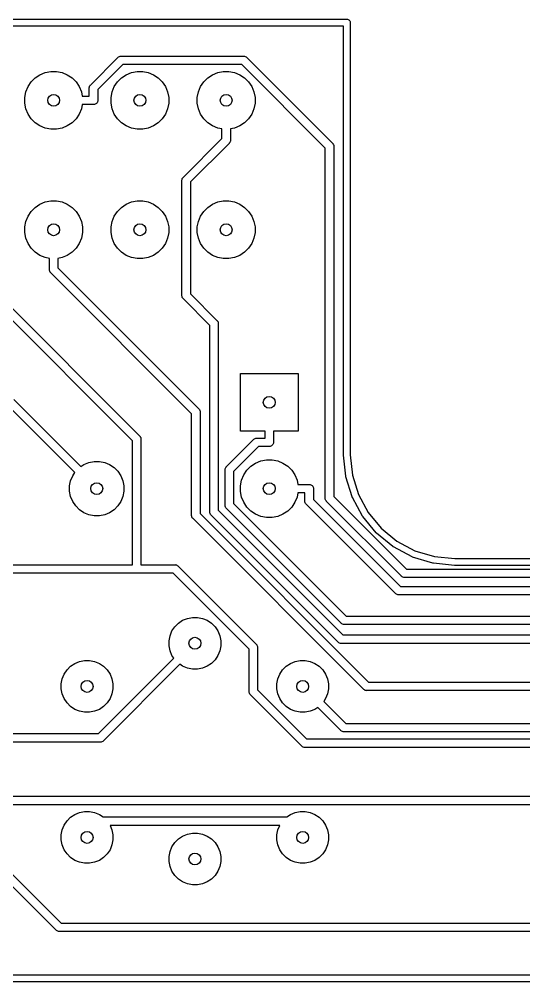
# Model space of a CAD drawing. Extents: x 17 to 176, y -177 to -9.
# Drawn here: x 70.87 to 85.73, y -37.37 to -9.04 of the extents above; entities that cross this region are included whole.
import ezdxf

# ---------------------------------------------------------------- set-up
doc = ezdxf.new("R2010")
doc.units = 0
doc.layers.add('BLACK', color=7, linetype='CONTINUOUS')

msp = doc.modelspace()

# ---------------------------------------------------------------- linework, layer by layer
at = {"layer": 'BLACK', "linetype": 'CONTINUOUS'}
for p, q in [((66.3167, -9.044), (80.5131, -9.044)), ((80.5131, -9.044), (80.518, -9.0435)), ((80.518, -9.0435), (80.5229, -9.044)), ((80.5229, -9.044), (80.5376, -9.0455)), ((80.5376, -9.0455), (80.5565, -9.0512)), ((80.5565, -9.0512), (80.5738, -9.0604)), ((80.5738, -9.0604), (80.5891, -9.073)), ((80.418, -9.244), (66.3249, -9.244)), ((80.418, -21.8489), (80.418, -9.244)), ((80.5891, -9.073), (80.6015, -9.0882)), ((80.6015, -9.0882), (80.6108, -9.1055)), ((80.6108, -9.1055), (80.6166, -9.1244)), ((80.6166, -9.1244), (80.6185, -9.144)), ((80.6185, -9.144), (80.618, -9.1489)), ((80.618, -9.1489), (80.618, -21.8439)), ((72.9733, -10.9699), (73.7725, -10.1706)), ((73.7725, -10.1706), (73.7764, -10.1659)), ((73.7764, -10.1659), (73.7811, -10.162)), ((73.7811, -10.162), (73.7954, -10.1503)), ((73.7811, -10.162), (73.7811, -10.162)), ((73.7954, -10.1503), (73.8171, -10.1387)), ((73.8171, -10.1387), (73.8407, -10.1315)), ((73.8407, -10.1315), (73.8591, -10.1297)), ((73.8591, -10.1297), (73.8652, -10.1291)), ((73.8591, -10.1297), (73.8591, -10.1297)), ((73.8652, -10.1291), (73.8713, -10.1297)), ((73.8713, -10.1297), (77.4724, -10.1297)), ((77.4724, -10.1297), (77.4785, -10.1291)), ((77.4785, -10.1291), (77.4846, -10.1297)), ((77.4846, -10.1297), (77.4846, -10.1297)), ((77.4846, -10.1297), (77.503, -10.1315)), ((77.503, -10.1315), (77.5266, -10.1387)), ((77.5266, -10.1387), (77.5483, -10.1503)), ((77.5483, -10.1503), (77.5673, -10.1659)), ((77.5673, -10.1659), (77.5712, -10.1707)), ((77.5712, -10.1707), (80.0896, -12.689)), ((73.917, -10.3797), (73.1823, -11.1144)), ((77.4267, -10.3797), (73.917, -10.3797)), ((79.8805, -12.8335), (77.4267, -10.3797)), ((71.3402, -10.7698), (71.4794, -10.6767)), ((71.4794, -10.6767), (71.6341, -10.6127)), ((71.6341, -10.6127), (71.7983, -10.58)), ((71.7983, -10.58), (71.9657, -10.58)), ((71.9657, -10.58), (72.1299, -10.6127)), ((72.1299, -10.6127), (72.2846, -10.6767)), ((72.2846, -10.6767), (72.4238, -10.7698)), ((73.8802, -10.7698), (74.0194, -10.6767)), ((74.0194, -10.6767), (74.1741, -10.6127)), ((74.1741, -10.6127), (74.3383, -10.58)), ((74.3383, -10.58), (74.5057, -10.58)), ((74.5057, -10.58), (74.6699, -10.6127)), ((74.6699, -10.6127), (74.8246, -10.6767)), ((74.8246, -10.6767), (74.9638, -10.7698)), ((76.4202, -10.7698), (76.5594, -10.6767)), ((76.5594, -10.6767), (76.7141, -10.6127)), ((76.7141, -10.6127), (76.8783, -10.58)), ((76.8783, -10.58), (77.0457, -10.58)), ((77.0457, -10.58), (77.2099, -10.6127)), ((77.2099, -10.6127), (77.3646, -10.6767)), ((77.3646, -10.6767), (77.5038, -10.7698)), ((71.0647, -11.1821), (71.1287, -11.0274)), ((71.1287, -11.0274), (71.2218, -10.8882)), ((71.2218, -10.8882), (71.3402, -10.7698)), ((72.4238, -10.7698), (72.5422, -10.8882)), ((72.5422, -10.8882), (72.6353, -11.0274)), ((72.6353, -11.0274), (72.6993, -11.1821)), ((72.9323, -11.0565), (72.9341, -11.0381)), ((72.9341, -11.0381), (72.9413, -11.0145)), ((72.9413, -11.0145), (72.9529, -10.9928)), ((72.9529, -10.9928), (72.9685, -10.9738)), ((72.9685, -10.9738), (72.9733, -10.9699)), ((73.6047, -11.1821), (73.6687, -11.0274)), ((73.6687, -11.0274), (73.7618, -10.8882)), ((73.7618, -10.8882), (73.8802, -10.7698)), ((74.9638, -10.7698), (75.0822, -10.8882)), ((75.0822, -10.8882), (75.1753, -11.0274)), ((75.1753, -11.0274), (75.2393, -11.1821)), ((76.1447, -11.1821), (76.2087, -11.0274)), ((76.2087, -11.0274), (76.3018, -10.8882)), ((76.3018, -10.8882), (76.4202, -10.7698)), ((77.5038, -10.7698), (77.6222, -10.8882)), ((77.6222, -10.8882), (77.7153, -11.0274)), ((77.7153, -11.0274), (77.7793, -11.1821)), ((71.032, -11.3463), (71.0647, -11.1821)), ((72.6993, -11.1821), (72.7238, -11.305)), ((72.7238, -11.305), (72.9323, -11.305)), ((72.9317, -11.0626), (72.9323, -11.0565)), ((72.9323, -11.0687), (72.9317, -11.0626)), ((72.9323, -11.0565), (72.9323, -11.0565)), ((72.9323, -11.305), (72.9323, -11.0687)), ((73.1823, -11.1144), (73.1823, -11.4239)), ((73.572, -11.3463), (73.6047, -11.1821)), ((75.2393, -11.1821), (75.272, -11.3463)), ((76.112, -11.3463), (76.1447, -11.1821)), ((77.7793, -11.1821), (77.812, -11.3463)), ((71.032, -11.5137), (71.032, -11.3463)), ((71.0647, -11.6779), (71.032, -11.5137)), ((72.7238, -11.555), (72.6993, -11.6779)), ((73.0512, -11.555), (72.7238, -11.555)), ((73.0573, -11.5556), (73.0512, -11.555)), ((73.0818, -11.5532), (73.0573, -11.5556)), ((73.1054, -11.546), (73.0818, -11.5532)), ((73.1271, -11.5344), (73.1054, -11.546)), ((73.1461, -11.5188), (73.1271, -11.5344)), ((73.1617, -11.4998), (73.1461, -11.5188)), ((73.1733, -11.4781), (73.1617, -11.4998)), ((73.1805, -11.4545), (73.1733, -11.4781)), ((73.1823, -11.4361), (73.1805, -11.4545)), ((73.1823, -11.4239), (73.1829, -11.43)), ((73.1829, -11.43), (73.1823, -11.4361)), ((73.572, -11.5137), (73.572, -11.3463)), ((73.6047, -11.6779), (73.572, -11.5137)), ((75.272, -11.5137), (75.2393, -11.6779)), ((75.272, -11.3463), (75.272, -11.5137)), ((76.112, -11.5137), (76.112, -11.3463)), ((76.1447, -11.6779), (76.112, -11.5137)), ((77.812, -11.5137), (77.7793, -11.6779)), ((77.812, -11.3463), (77.812, -11.5137)), ((71.1287, -11.8326), (71.0647, -11.6779)), ((71.2218, -11.9718), (71.1287, -11.8326)), ((72.6353, -11.8326), (72.5422, -11.9718)), ((72.6993, -11.6779), (72.6353, -11.8326)), ((73.6687, -11.8326), (73.6047, -11.6779)), ((73.7618, -11.9718), (73.6687, -11.8326)), ((75.1753, -11.8326), (75.0822, -11.9718)), ((75.2393, -11.6779), (75.1753, -11.8326)), ((76.2087, -11.8326), (76.1447, -11.6779)), ((76.3018, -11.9718), (76.2087, -11.8326)), ((77.7153, -11.8326), (77.6222, -11.9718)), ((77.7793, -11.6779), (77.7153, -11.8326)), ((71.3402, -12.0902), (71.2218, -11.9718)), ((71.4794, -12.1833), (71.3402, -12.0902)), ((72.4238, -12.0902), (72.2846, -12.1833)), ((72.5422, -11.9718), (72.4238, -12.0902)), ((73.8802, -12.0902), (73.7618, -11.9718)), ((74.0194, -12.1833), (73.8802, -12.0902)), ((74.9638, -12.0902), (74.8246, -12.1833)), ((75.0822, -11.9718), (74.9638, -12.0902)), ((76.4202, -12.0902), (76.3018, -11.9718)), ((76.5594, -12.1833), (76.4202, -12.0902)), ((77.5038, -12.0902), (77.3646, -12.1833)), ((77.6222, -11.9718), (77.5038, -12.0902)), ((71.6341, -12.2473), (71.4794, -12.1833)), ((71.7983, -12.28), (71.6341, -12.2473)), ((71.9657, -12.28), (71.7983, -12.28)), ((72.1299, -12.2473), (71.9657, -12.28)), ((72.2846, -12.1833), (72.1299, -12.2473)), ((74.1741, -12.2473), (74.0194, -12.1833)), ((74.3383, -12.28), (74.1741, -12.2473)), ((74.5057, -12.28), (74.3383, -12.28)), ((74.6699, -12.2473), (74.5057, -12.28)), ((74.8246, -12.1833), (74.6699, -12.2473)), ((76.7141, -12.2473), (76.5594, -12.1833)), ((76.837, -12.2718), (76.7141, -12.2473)), ((76.837, -12.5535), (76.837, -12.2718)), ((77.2099, -12.2473), (77.087, -12.2718)), ((77.087, -12.2718), (77.087, -12.5992)), ((77.3646, -12.1833), (77.2099, -12.2473)), ((75.7026, -13.6879), (76.837, -12.5535)), ((77.0461, -12.698), (75.9117, -13.8324)), ((77.0508, -12.6941), (77.0461, -12.698)), ((77.0547, -12.6894), (77.0508, -12.6941)), ((77.0664, -12.6751), (77.0547, -12.6894)), ((77.0547, -12.6894), (77.0547, -12.6894)), ((77.0753, -12.6585), (77.0664, -12.6751)), ((77.078, -12.6534), (77.0753, -12.6585)), ((77.0852, -12.6298), (77.078, -12.6534)), ((77.087, -12.6114), (77.0852, -12.6298)), ((77.087, -12.5992), (77.0876, -12.6053)), ((77.0876, -12.6053), (77.087, -12.6114)), ((77.087, -12.6114), (77.087, -12.6114)), ((80.0896, -12.689), (80.0943, -12.6929)), ((80.0943, -12.6929), (80.0982, -12.6976)), ((80.0982, -12.6976), (80.1099, -12.7119)), ((80.1099, -12.7119), (80.115, -12.7213)), ((80.115, -12.7213), (80.1215, -12.7336)), ((80.1215, -12.7336), (80.1287, -12.7572)), ((79.8805, -23.1371), (79.8805, -12.8335)), ((80.1287, -12.7572), (80.1305, -12.7756)), ((80.1305, -12.7756), (80.1305, -12.7756)), ((80.1305, -12.7756), (80.1311, -12.7817)), ((80.1311, -12.7817), (80.1305, -12.7878)), ((80.1305, -12.7878), (80.1305, -23.0914)), ((75.6611, -13.7806), (75.6635, -13.7561)), ((75.6617, -13.7867), (75.6611, -13.7806)), ((75.6617, -17.1758), (75.6617, -13.7867)), ((75.6635, -13.7561), (75.6707, -13.7325)), ((75.6707, -13.7325), (75.6823, -13.7108)), ((75.6823, -13.7108), (75.694, -13.6966)), ((75.694, -13.6965), (75.6979, -13.6918)), ((75.694, -13.6966), (75.694, -13.6965)), ((75.6979, -13.6918), (75.7026, -13.6879)), ((75.9117, -13.8324), (75.9117, -17.1301)), ((71.4794, -14.4867), (71.6341, -14.4227)), ((71.6341, -14.4227), (71.7983, -14.39)), ((71.7983, -14.39), (71.9657, -14.39)), ((71.9657, -14.39), (72.1299, -14.4227)), ((72.1299, -14.4227), (72.2846, -14.4867)), ((74.0194, -14.4867), (74.1741, -14.4227)), ((74.1741, -14.4227), (74.3383, -14.39)), ((74.3383, -14.39), (74.5057, -14.39)), ((74.5057, -14.39), (74.6699, -14.4227)), ((74.6699, -14.4227), (74.8246, -14.4867)), ((76.5594, -14.4867), (76.7141, -14.4227)), ((76.7141, -14.4227), (76.8783, -14.39)), ((76.8783, -14.39), (77.0457, -14.39)), ((77.0457, -14.39), (77.2099, -14.4227)), ((77.2099, -14.4227), (77.3646, -14.4867)), ((71.1287, -14.8374), (71.2218, -14.6982)), ((71.2218, -14.6982), (71.3402, -14.5798)), ((71.3402, -14.5798), (71.4794, -14.4867)), ((72.2846, -14.4867), (72.4238, -14.5798)), ((72.4238, -14.5798), (72.5422, -14.6982)), ((72.5422, -14.6982), (72.6353, -14.8374)), ((73.6687, -14.8374), (73.7618, -14.6982)), ((73.7618, -14.6982), (73.8802, -14.5798)), ((73.8802, -14.5798), (74.0194, -14.4867)), ((74.8246, -14.4867), (74.9638, -14.5798)), ((74.9638, -14.5798), (75.0822, -14.6982)), ((75.0822, -14.6982), (75.1753, -14.8374)), ((76.2087, -14.8374), (76.3018, -14.6982)), ((76.3018, -14.6982), (76.4202, -14.5798)), ((76.4202, -14.5798), (76.5594, -14.4867)), ((77.3646, -14.4867), (77.5038, -14.5798)), ((77.5038, -14.5798), (77.6222, -14.6982)), ((77.6222, -14.6982), (77.7153, -14.8374)), ((71.032, -15.1563), (71.0647, -14.9921)), ((71.0647, -14.9921), (71.1287, -14.8374)), ((72.6353, -14.8374), (72.6993, -14.9921)), ((72.6993, -14.9921), (72.732, -15.1563)), ((73.572, -15.1563), (73.6047, -14.9921)), ((73.6047, -14.9921), (73.6687, -14.8374)), ((75.1753, -14.8374), (75.2393, -14.9921)), ((75.2393, -14.9921), (75.272, -15.1563)), ((76.112, -15.1563), (76.1447, -14.9921)), ((76.1447, -14.9921), (76.2087, -14.8374)), ((77.7153, -14.8374), (77.7793, -14.9921)), ((77.7793, -14.9921), (77.812, -15.1563)), ((71.032, -15.3237), (71.032, -15.1563)), ((72.732, -15.1563), (72.732, -15.3237)), ((73.572, -15.3237), (73.572, -15.1563)), ((75.272, -15.1563), (75.272, -15.3237)), ((76.112, -15.3237), (76.112, -15.1563)), ((77.812, -15.1563), (77.812, -15.3237)), ((71.0647, -15.4879), (71.032, -15.3237)), ((71.1287, -15.6426), (71.0647, -15.4879)), ((72.6993, -15.4879), (72.6353, -15.6426)), ((72.732, -15.3237), (72.6993, -15.4879)), ((73.6047, -15.4879), (73.572, -15.3237)), ((73.6687, -15.6426), (73.6047, -15.4879)), ((75.2393, -15.4879), (75.1753, -15.6426)), ((75.272, -15.3237), (75.2393, -15.4879)), ((76.1447, -15.4879), (76.112, -15.3237)), ((76.2087, -15.6426), (76.1447, -15.4879)), ((77.7793, -15.4879), (77.7153, -15.6426)), ((77.812, -15.3237), (77.7793, -15.4879)), ((71.2218, -15.7818), (71.1287, -15.6426)), ((71.3402, -15.9002), (71.2218, -15.7818)), ((72.5422, -15.7818), (72.4238, -15.9002)), ((72.6353, -15.6426), (72.5422, -15.7818)), ((73.7618, -15.7818), (73.6687, -15.6426)), ((73.8802, -15.9002), (73.7618, -15.7818)), ((75.0822, -15.7818), (74.9638, -15.9002)), ((75.1753, -15.6426), (75.0822, -15.7818)), ((76.3018, -15.7818), (76.2087, -15.6426)), ((76.4202, -15.9002), (76.3018, -15.7818)), ((77.6222, -15.7818), (77.5038, -15.9002)), ((77.7153, -15.6426), (77.6222, -15.7818)), ((71.4794, -15.9933), (71.3402, -15.9002)), ((71.6341, -16.0573), (71.4794, -15.9933)), ((71.757, -16.0818), (71.6341, -16.0573)), ((71.757, -16.4092), (71.757, -16.0818)), ((72.1299, -16.0573), (72.007, -16.0818)), ((72.007, -16.0818), (72.007, -16.3635)), ((72.2846, -15.9933), (72.1299, -16.0573)), ((72.4238, -15.9002), (72.2846, -15.9933)), ((74.0194, -15.9933), (73.8802, -15.9002)), ((74.1741, -16.0573), (74.0194, -15.9933)), ((74.3383, -16.09), (74.1741, -16.0573)), ((74.5057, -16.09), (74.3383, -16.09)), ((74.6699, -16.0573), (74.5057, -16.09)), ((74.8246, -15.9933), (74.6699, -16.0573)), ((74.9638, -15.9002), (74.8246, -15.9933)), ((76.5594, -15.9933), (76.4202, -15.9002)), ((76.7141, -16.0573), (76.5594, -15.9933)), ((76.8783, -16.09), (76.7141, -16.0573)), ((77.0457, -16.09), (76.8783, -16.09)), ((77.2099, -16.0573), (77.0457, -16.09)), ((77.3646, -15.9933), (77.2099, -16.0573)), ((77.5038, -15.9002), (77.3646, -15.9933)), ((69.467, -16.3635), (74.4129, -21.3094)), ((71.7564, -16.4153), (71.757, -16.4092)), ((71.7588, -16.4398), (71.7564, -16.4153)), ((72.007, -16.3635), (76.1543, -20.5108)), ((74.2038, -21.4539), (69.2579, -16.508)), ((71.766, -16.4634), (71.7588, -16.4398)), ((71.7776, -16.4851), (71.766, -16.4634)), ((71.7893, -16.4993), (71.7776, -16.4851)), ((71.7932, -16.5041), (71.7893, -16.4993)), ((71.798, -16.508), (71.7932, -16.5041)), ((75.9452, -20.6553), (71.798, -16.508)), ((75.6611, -17.1819), (75.6617, -17.1758)), ((75.6617, -17.188), (75.6611, -17.1819)), ((75.6635, -17.2064), (75.6617, -17.188)), ((75.6617, -17.188), (75.6617, -17.188)), ((75.6707, -17.23), (75.6635, -17.2064)), ((75.6823, -17.2517), (75.6707, -17.23)), ((75.6979, -17.2707), (75.6823, -17.2517)), ((75.7027, -17.2746), (75.6979, -17.2707)), ((76.4813, -18.0533), (75.7027, -17.2746)), ((75.9117, -17.1301), (76.6904, -17.9088)), ((76.4813, -23.5414), (76.4813, -18.0533)), ((76.6904, -17.9088), (76.6951, -17.9127)), ((76.6951, -17.9127), (76.699, -17.9174)), ((76.699, -17.9174), (76.699, -17.9174)), ((76.699, -17.9174), (76.7087, -17.9292)), ((76.7087, -17.9292), (76.7107, -17.9317)), ((76.7107, -17.9317), (76.7223, -17.9534)), ((76.7223, -17.9534), (76.7295, -17.977)), ((76.7295, -17.977), (76.7313, -17.9954)), ((76.7313, -17.9954), (76.7313, -17.9954)), ((76.7313, -17.9954), (76.7319, -18.0015)), ((76.7319, -18.0015), (76.7313, -18.0076)), ((76.7313, -18.0076), (76.7313, -23.4957)), ((77.382, -21.17), (77.382, -19.47)), ((77.382, -19.47), (79.082, -19.47)), ((79.082, -19.47), (79.082, -21.17)), ((70.7047, -20.236), (72.6812, -22.2124)), ((72.5044, -22.3892), (70.5602, -20.445)), ((75.9452, -23.6422), (75.9452, -20.6553)), ((76.1543, -20.5108), (76.159, -20.5147)), ((76.159, -20.5147), (76.1629, -20.5194)), ((76.1629, -20.5194), (76.1629, -20.5194)), ((76.1629, -20.5194), (76.1726, -20.5312)), ((76.1726, -20.5312), (76.1746, -20.5337)), ((76.1746, -20.5337), (76.1862, -20.5554)), ((76.1862, -20.5554), (76.1934, -20.579)), ((76.1934, -20.579), (76.1952, -20.5974)), ((76.1952, -20.5974), (76.1952, -20.5974)), ((76.1952, -20.5974), (76.1958, -20.6035)), ((76.1958, -20.6035), (76.1952, -20.6096)), ((76.1952, -20.6096), (76.1952, -23.5965)), ((78.107, -21.17), (77.382, -21.17)), ((78.107, -21.3703), (78.107, -21.17)), ((79.082, -21.17), (78.357, -21.17)), ((78.357, -21.17), (78.357, -21.4892)), ((74.2038, -25.098), (74.2038, -21.4539)), ((74.4129, -21.3094), (74.4176, -21.3133)), ((74.4176, -21.3133), (74.4215, -21.318)), ((74.4215, -21.318), (74.4215, -21.318)), ((74.4215, -21.318), (74.4312, -21.3298)), ((74.4312, -21.3298), (74.4332, -21.3323)), ((74.4332, -21.3323), (74.4448, -21.354)), ((74.4448, -21.354), (74.452, -21.3776)), ((74.452, -21.3776), (74.4538, -21.396)), ((74.4538, -21.396), (74.4538, -21.396)), ((74.4538, -21.396), (74.4544, -21.4021)), ((74.4544, -21.4021), (74.4538, -21.4082)), ((74.4538, -21.4082), (74.4538, -25.098)), ((76.9727, -22.2105), (77.7719, -21.4112)), ((77.7719, -21.4112), (77.7758, -21.4065)), ((77.7758, -21.4065), (77.7805, -21.4026)), ((77.7805, -21.4026), (77.7948, -21.3909)), ((77.7805, -21.4026), (77.7805, -21.4026)), ((77.7948, -21.3909), (77.8165, -21.3793)), ((77.8165, -21.3793), (77.8401, -21.3721)), ((77.8401, -21.3721), (77.8585, -21.3703)), ((77.8585, -21.3703), (77.8646, -21.3697)), ((77.8585, -21.3703), (77.8585, -21.3703)), ((77.8646, -21.3697), (77.8707, -21.3703)), ((77.8707, -21.3703), (78.107, -21.3703)), ((78.3552, -21.5198), (78.348, -21.5434)), ((78.357, -21.5014), (78.3552, -21.5198)), ((78.357, -21.4892), (78.3576, -21.4953)), ((78.3576, -21.4953), (78.357, -21.5014)), ((77.9164, -21.6203), (77.1817, -22.355)), ((78.2259, -21.6203), (77.9164, -21.6203)), ((78.232, -21.6209), (78.2259, -21.6203)), ((78.2565, -21.6185), (78.232, -21.6209)), ((78.2801, -21.6113), (78.2565, -21.6185)), ((78.3018, -21.5997), (78.2801, -21.6113)), ((78.3208, -21.5841), (78.3018, -21.5997)), ((78.3364, -21.5651), (78.3208, -21.5841)), ((78.348, -21.5434), (78.3364, -21.5651)), ((72.7731, -22.151), (72.9186, -22.0907)), ((72.9186, -22.0907), (73.0732, -22.06)), ((73.0732, -22.06), (73.2308, -22.06)), ((73.2308, -22.06), (73.3854, -22.0907)), ((73.3854, -22.0907), (73.5309, -22.151)), ((77.8294, -22.1067), (77.9841, -22.0427)), ((77.9841, -22.0427), (78.1483, -22.01)), ((78.1483, -22.01), (78.3157, -22.01)), ((78.3157, -22.01), (78.4799, -22.0427)), ((78.4799, -22.0427), (78.6346, -22.1067)), ((80.418, -21.8491), (80.418, -21.8489)), ((80.4181, -21.8665), (80.418, -21.8491)), ((80.4185, -21.8709), (80.4181, -21.8665)), ((80.4185, -21.8752), (80.4185, -21.8709)), ((80.4186, -21.8766), (80.4185, -21.8752)), ((80.4834, -22.4929), (80.4186, -21.8766)), ((80.618, -21.8439), (80.6181, -21.8607)), ((80.6181, -21.8607), (80.6813, -22.4622)), ((72.6812, -22.2124), (72.7731, -22.151)), ((73.5309, -22.151), (73.662, -22.2386)), ((73.662, -22.2386), (73.7734, -22.35)), ((73.7734, -22.35), (73.861, -22.4811)), ((76.9311, -22.3032), (76.9335, -22.2787)), ((76.9317, -22.3093), (76.9311, -22.3032)), ((76.9317, -23.3479), (76.9317, -22.3093)), ((76.9335, -22.2787), (76.9407, -22.2551)), ((76.9407, -22.2551), (76.9523, -22.2334)), ((76.9523, -22.2334), (76.964, -22.2191)), ((76.964, -22.2191), (76.9679, -22.2144)), ((76.964, -22.2191), (76.964, -22.2191)), ((76.9679, -22.2144), (76.9727, -22.2105)), ((77.1817, -22.355), (77.1817, -23.3022)), ((77.4787, -22.4574), (77.5718, -22.3182)), ((77.5718, -22.3182), (77.6902, -22.1998)), ((77.6902, -22.1998), (77.8294, -22.1067)), ((78.6346, -22.1067), (78.7738, -22.1998)), ((78.7738, -22.1998), (78.8922, -22.3182)), ((78.8922, -22.3182), (78.9853, -22.4574)), ((72.352, -22.7812), (72.3827, -22.6266)), ((72.3827, -22.6266), (72.443, -22.4811)), ((72.443, -22.4811), (72.5044, -22.3892)), ((73.861, -22.4811), (73.9213, -22.6266)), ((73.9213, -22.6266), (73.952, -22.7812)), ((77.382, -22.7763), (77.4147, -22.6121)), ((77.4147, -22.6121), (77.4787, -22.4574)), ((78.9853, -22.4574), (79.0493, -22.6121)), ((79.0493, -22.6121), (79.0738, -22.735)), ((80.4852, -22.5018), (80.4834, -22.4929)), ((80.4869, -22.5107), (80.4852, -22.5018)), ((80.4873, -22.512), (80.4869, -22.5107)), ((80.6706, -23.1039), (80.4873, -22.512)), ((80.6813, -22.4622), (80.8587, -23.0354)), ((72.352, -22.9388), (72.352, -22.7812)), ((72.3827, -23.0934), (72.352, -22.9388)), ((73.952, -22.9388), (73.9213, -23.0934)), ((73.952, -22.7812), (73.952, -22.9388)), ((77.382, -22.9437), (77.382, -22.7763)), ((77.4147, -23.1079), (77.382, -22.9437)), ((79.0738, -22.735), (79.4012, -22.735)), ((79.4012, -22.735), (79.4073, -22.7344)), ((79.4073, -22.7344), (79.4134, -22.735)), ((79.4134, -22.735), (79.4318, -22.7368)), ((79.4318, -22.7368), (79.4554, -22.744)), ((79.4554, -22.744), (79.4771, -22.7556)), ((79.4771, -22.7556), (79.4961, -22.7712)), ((79.4961, -22.7712), (79.5117, -22.7902)), ((79.5117, -22.7902), (79.5233, -22.8119)), ((79.5233, -22.8119), (79.5305, -22.8355)), ((79.5305, -22.8355), (79.5329, -22.86)), ((79.5329, -22.86), (79.5323, -22.8661)), ((79.5323, -22.8661), (79.5323, -23.1755)), ((72.443, -23.2389), (72.3827, -23.0934)), ((73.9213, -23.0934), (73.861, -23.2389)), ((77.4787, -23.2626), (77.4147, -23.1079)), ((79.0493, -23.1079), (78.9853, -23.2626)), ((79.0738, -22.985), (79.0493, -23.1079)), ((79.2823, -22.985), (79.0738, -22.985)), ((79.2817, -23.2273), (79.2823, -23.2212)), ((79.2823, -23.2334), (79.2817, -23.2273)), ((79.2823, -23.2212), (79.2823, -22.985)), ((79.5323, -23.1755), (82.0962, -25.7394)), ((79.8799, -23.1432), (79.8805, -23.1371)), ((79.8805, -23.1493), (79.8799, -23.1432)), ((79.8823, -23.1677), (79.8805, -23.1493)), ((79.8805, -23.1493), (79.8805, -23.1493)), ((79.8895, -23.1913), (79.8823, -23.1677)), ((79.9011, -23.213), (79.8895, -23.1913)), ((79.9167, -23.232), (79.9011, -23.213)), ((80.1305, -23.0914), (82.2685, -25.2294)), ((80.6741, -23.1123), (80.6706, -23.1039)), ((80.6775, -23.1207), (80.6741, -23.1123)), ((80.6781, -23.1219), (80.6775, -23.1207)), ((80.9728, -23.667), (80.6781, -23.1219)), ((80.8587, -23.0354), (81.1441, -23.5633)), ((72.5306, -23.37), (72.443, -23.2389)), ((72.642, -23.4814), (72.5306, -23.37)), ((72.7731, -23.569), (72.642, -23.4814)), ((73.662, -23.4814), (73.5309, -23.569)), ((73.7734, -23.37), (73.662, -23.4814)), ((73.861, -23.2389), (73.7734, -23.37)), ((76.7313, -23.4957), (80.4032, -27.1676)), ((76.9311, -23.354), (76.9317, -23.3479)), ((76.9317, -23.3601), (76.9311, -23.354)), ((76.9335, -23.3785), (76.9317, -23.3601)), ((76.9317, -23.3601), (76.9317, -23.3601)), ((76.9407, -23.4021), (76.9335, -23.3785)), ((76.9523, -23.4238), (76.9407, -23.4021)), ((76.9679, -23.4428), (76.9523, -23.4238)), ((76.9727, -23.4467), (76.9679, -23.4428)), ((80.3478, -26.8218), (76.9727, -23.4467)), ((77.1817, -23.3022), (80.4923, -26.6128)), ((77.5718, -23.4018), (77.4787, -23.2626)), ((77.6902, -23.5202), (77.5718, -23.4018)), ((78.8922, -23.4018), (78.7738, -23.5202)), ((78.9853, -23.2626), (78.8922, -23.4018)), ((79.2841, -23.2518), (79.2823, -23.2334)), ((79.2823, -23.2334), (79.2823, -23.2334)), ((79.2913, -23.2754), (79.2841, -23.2518)), ((79.3029, -23.2971), (79.2913, -23.2754)), ((79.3185, -23.3161), (79.3029, -23.2971)), ((79.3233, -23.32), (79.3185, -23.3161)), ((81.9517, -25.9485), (79.3233, -23.32)), ((79.9215, -23.2359), (79.9167, -23.232)), ((82.124, -25.4385), (79.9215, -23.2359)), ((72.9186, -23.6293), (72.7731, -23.569)), ((73.0732, -23.66), (72.9186, -23.6293)), ((73.2308, -23.66), (73.0732, -23.66)), ((73.3854, -23.6293), (73.2308, -23.66)), ((73.5309, -23.569), (73.3854, -23.6293)), ((75.9446, -23.6483), (75.9452, -23.6422)), ((75.9452, -23.6544), (75.9446, -23.6483)), ((75.9457, -23.6597), (75.9452, -23.6544)), ((75.947, -23.6728), (75.9457, -23.6597)), ((75.9542, -23.6964), (75.947, -23.6728)), ((75.9658, -23.7181), (75.9542, -23.6964)), ((75.9775, -23.7324), (75.9658, -23.7181)), ((75.9814, -23.7371), (75.9775, -23.7324)), ((75.9861, -23.741), (75.9814, -23.7371)), ((81.0102, -28.7651), (75.9861, -23.741)), ((76.1952, -23.5965), (81.1547, -28.556)), ((76.4807, -23.5475), (76.4813, -23.5414)), ((76.4813, -23.5536), (76.4807, -23.5475)), ((76.4831, -23.572), (76.4813, -23.5536)), ((76.4813, -23.5536), (76.4813, -23.5536)), ((76.4903, -23.5956), (76.4831, -23.572)), ((76.5019, -23.6173), (76.4903, -23.5956)), ((76.5175, -23.6363), (76.5019, -23.6173)), ((76.5223, -23.6402), (76.5175, -23.6363)), ((80.2587, -27.3767), (76.5223, -23.6402)), ((77.8294, -23.6133), (77.6902, -23.5202)), ((77.9841, -23.6773), (77.8294, -23.6133)), ((78.1483, -23.71), (77.9841, -23.6773)), ((78.3157, -23.71), (78.1483, -23.71)), ((78.4799, -23.6773), (78.3157, -23.71)), ((78.6346, -23.6133), (78.4799, -23.6773)), ((78.7738, -23.5202), (78.6346, -23.6133)), ((80.9779, -23.6745), (80.9728, -23.667)), ((80.9829, -23.6821), (80.9779, -23.6745)), ((80.9837, -23.6832), (80.9829, -23.6821)), ((80.9838, -23.6832), (80.9837, -23.6832)), ((81.3787, -24.1606), (80.9838, -23.6832)), ((80.9838, -23.6832), (80.9838, -23.6832)), ((81.1441, -23.5633), (81.5266, -24.0256)), ((81.5266, -24.0256), (81.9916, -24.4048)), ((81.3852, -24.167), (81.3787, -24.1606)), ((81.3915, -24.1735), (81.3852, -24.167)), ((81.3926, -24.1744), (81.3915, -24.1735)), ((81.8728, -24.566), (81.3926, -24.1744)), ((81.3926, -24.1744), (81.3926, -24.1744)), ((81.3926, -24.1744), (81.3926, -24.1744)), ((81.8803, -24.571), (81.8728, -24.566)), ((81.8878, -24.5762), (81.8803, -24.571)), ((81.889, -24.5768), (81.8878, -24.5762)), ((82.4362, -24.8677), (81.889, -24.5768)), ((81.889, -24.5768), (81.889, -24.5768)), ((81.889, -24.5768), (81.889, -24.5768)), ((81.9916, -24.4048), (82.5214, -24.6865)), ((82.4445, -24.8712), (82.4362, -24.8677)), ((82.4529, -24.8748), (82.4445, -24.8712)), ((82.4542, -24.8752), (82.4529, -24.8748)), ((83.0474, -25.0543), (82.4542, -24.8752)), ((82.4542, -24.8752), (82.4542, -24.8752)), ((82.5214, -24.6865), (83.0958, -24.86)), ((83.0958, -24.86), (83.6979, -24.919)), ((83.6979, -24.919), (109.093, -24.919)), ((50.5964, -25.098), (74.2038, -25.098)), ((74.4538, -25.098), (75.4459, -25.098)), ((75.4459, -25.098), (75.452, -25.0974)), ((75.452, -25.0974), (75.4581, -25.098)), ((75.4581, -25.098), (75.4581, -25.098)), ((75.4581, -25.098), (75.4765, -25.0998)), ((75.4765, -25.0998), (75.5001, -25.107)), ((75.5001, -25.107), (75.5218, -25.1186)), ((75.5218, -25.1186), (75.5408, -25.1342)), ((75.5408, -25.1342), (75.5447, -25.139)), ((75.5447, -25.139), (77.8466, -27.4408)), ((83.0563, -25.056), (83.0474, -25.0543)), ((83.0652, -25.0579), (83.0563, -25.056)), ((83.0665, -25.0581), (83.0652, -25.0579)), ((83.6832, -25.1185), (83.0665, -25.0581)), ((83.0665, -25.0581), (83.0665, -25.0581)), ((83.6833, -25.1185), (83.6832, -25.1185)), ((83.6881, -25.119), (83.6833, -25.1185)), ((109.098, -25.119), (83.6881, -25.119)), ((74.3227, -25.348), (50.6421, -25.348)), ((74.3288, -25.3486), (74.3227, -25.348)), ((74.3349, -25.348), (74.3288, -25.3486)), ((75.4002, -25.348), (74.3349, -25.348)), ((77.6375, -27.5853), (75.4002, -25.348)), ((82.1279, -25.4432), (82.124, -25.4385)), ((82.1326, -25.4471), (82.1279, -25.4432)), ((82.1469, -25.4588), (82.1326, -25.4471)), ((82.1663, -25.4692), (82.1469, -25.4588)), ((82.1686, -25.4704), (82.1663, -25.4692)), ((82.1922, -25.4776), (82.1686, -25.4704)), ((82.2106, -25.4794), (82.1922, -25.4776)), ((82.2167, -25.48), (82.2106, -25.4794)), ((82.2106, -25.4794), (82.2106, -25.4794)), ((82.2228, -25.4794), (82.2167, -25.48)), ((110.852, -25.4794), (82.2228, -25.4794)), ((82.2685, -25.2294), (110.807, -25.2294)), ((82.0962, -25.7394), (94.8093, -25.7394)), ((81.9556, -25.9532), (81.9517, -25.9485)), ((81.9603, -25.9571), (81.9556, -25.9532)), ((81.9746, -25.9688), (81.9603, -25.9571)), ((81.9603, -25.9571), (81.9603, -25.9571)), ((81.9963, -25.9804), (81.9746, -25.9688)), ((82.0199, -25.9876), (81.9963, -25.9804)), ((82.0383, -25.9894), (82.0199, -25.9876)), ((82.0444, -25.99), (82.0383, -25.9894)), ((82.0383, -25.9894), (82.0383, -25.9894)), ((82.0505, -25.9894), (82.0444, -25.99)), ((94.7636, -25.9894), (82.0505, -25.9894)), ((80.4923, -26.6128), (94.1138, -26.6128)), ((75.4501, -26.9253), (75.5563, -26.8191)), ((75.5563, -26.8191), (75.6811, -26.7357)), ((75.6811, -26.7357), (75.8197, -26.6783)), ((75.8197, -26.6783), (75.9669, -26.649)), ((75.9669, -26.649), (76.117, -26.649)), ((76.117, -26.649), (76.2643, -26.6783)), ((76.2643, -26.6783), (76.4029, -26.7357)), ((76.4029, -26.7357), (76.5277, -26.8191)), ((76.5277, -26.8191), (76.6339, -26.9253)), ((80.3517, -26.8266), (80.3478, -26.8218)), ((80.3564, -26.8305), (80.3517, -26.8266)), ((80.3707, -26.8422), (80.3564, -26.8305)), ((80.3924, -26.8538), (80.3707, -26.8422)), ((80.416, -26.861), (80.3924, -26.8538)), ((80.4344, -26.8628), (80.416, -26.861)), ((80.4405, -26.8634), (80.4344, -26.8628)), ((80.4344, -26.8628), (80.4344, -26.8628)), ((80.4466, -26.8628), (80.4405, -26.8634)), ((94.0681, -26.8628), (80.4466, -26.8628)), ((75.28, -27.336), (75.3093, -27.1887)), ((75.3093, -27.1887), (75.3667, -27.0501)), ((75.3667, -27.0501), (75.4501, -26.9253)), ((76.6339, -26.9253), (76.7173, -27.0501)), ((76.7173, -27.0501), (76.7747, -27.1887)), ((76.7747, -27.1887), (76.804, -27.336)), ((80.4032, -27.1676), (93.9137, -27.1676)), ((75.28, -27.486), (75.28, -27.336)), ((76.804, -27.336), (76.804, -27.486)), ((77.8466, -27.4408), (77.8513, -27.4447)), ((77.8513, -27.4447), (77.8552, -27.4494)), ((77.8552, -27.4494), (77.8552, -27.4494)), ((77.8552, -27.4494), (77.8631, -27.4591)), ((77.8631, -27.4591), (77.8669, -27.4637)), ((77.8669, -27.4637), (77.8785, -27.4854)), ((80.2626, -27.3814), (80.2587, -27.3767)), ((80.2673, -27.3853), (80.2626, -27.3814)), ((80.2791, -27.395), (80.2673, -27.3853)), ((80.2673, -27.3853), (80.2673, -27.3853)), ((80.2816, -27.397), (80.2791, -27.395)), ((80.3033, -27.4086), (80.2816, -27.397)), ((80.3269, -27.4158), (80.3033, -27.4086)), ((80.3453, -27.4176), (80.3269, -27.4158)), ((80.3514, -27.4182), (80.3453, -27.4176)), ((80.3453, -27.4176), (80.3453, -27.4176)), ((80.3575, -27.4176), (80.3514, -27.4182)), ((93.868, -27.4176), (80.3575, -27.4176)), ((75.3093, -27.6333), (75.28, -27.486)), ((75.3667, -27.7719), (75.3093, -27.6333)), ((76.7747, -27.6333), (76.7173, -27.7719)), ((76.804, -27.486), (76.7747, -27.6333)), ((77.6375, -28.8292), (77.6375, -27.5853)), ((77.8785, -27.4854), (77.8857, -27.509)), ((77.8857, -27.509), (77.8875, -27.5274)), ((77.8875, -27.5274), (77.8875, -27.5274)), ((77.8875, -27.5274), (77.8881, -27.5335)), ((77.8881, -27.5335), (77.8875, -27.5396)), ((77.8875, -27.5396), (77.8875, -28.7835)), ((72.3813, -28.0891), (72.5061, -28.0057)), ((72.5061, -28.0057), (72.6447, -27.9483)), ((72.6447, -27.9483), (72.7919, -27.919)), ((72.7919, -27.919), (72.942, -27.919)), ((72.942, -27.919), (73.0893, -27.9483)), ((73.0893, -27.9483), (73.2279, -28.0057)), ((73.2051, -30.0711), (75.4218, -27.8544)), ((73.2279, -28.0057), (73.3527, -28.0891)), ((75.5986, -28.0312), (73.3496, -30.2801)), ((75.4218, -27.8544), (75.3667, -27.7719)), ((75.6811, -28.0863), (75.5986, -28.0312)), ((76.5277, -28.0029), (76.4029, -28.0863)), ((76.6339, -27.8967), (76.5277, -28.0029)), ((76.7173, -27.7719), (76.6339, -27.8967)), ((78.7313, -28.0891), (78.8561, -28.0057)), ((78.8561, -28.0057), (78.9947, -27.9483)), ((78.9947, -27.9483), (79.1419, -27.919)), ((79.1419, -27.919), (79.2921, -27.919)), ((79.2921, -27.919), (79.4393, -27.9483)), ((79.4393, -27.9483), (79.5779, -28.0057)), ((79.5779, -28.0057), (79.7027, -28.0891)), ((72.1343, -28.4587), (72.1917, -28.3201)), ((72.1917, -28.3201), (72.2751, -28.1953)), ((72.2751, -28.1953), (72.3813, -28.0891)), ((73.3527, -28.0891), (73.4589, -28.1953)), ((73.4589, -28.1953), (73.5423, -28.3201)), ((73.5423, -28.3201), (73.5997, -28.4587)), ((75.8197, -28.1437), (75.6811, -28.0863)), ((75.9669, -28.173), (75.8197, -28.1437)), ((76.117, -28.173), (75.9669, -28.173)), ((76.2643, -28.1437), (76.117, -28.173)), ((76.4029, -28.0863), (76.2643, -28.1437)), ((78.4843, -28.4587), (78.5417, -28.3201)), ((78.5417, -28.3201), (78.6251, -28.1953)), ((78.6251, -28.1953), (78.7313, -28.0891)), ((79.7027, -28.0891), (79.8089, -28.1953)), ((79.8089, -28.1953), (79.8923, -28.3201)), ((79.8923, -28.3201), (79.9497, -28.4587)), ((72.105, -28.6059), (72.1343, -28.4587)), ((72.105, -28.756), (72.105, -28.6059)), ((73.5997, -28.4587), (73.629, -28.6059)), ((73.629, -28.6059), (73.629, -28.756)), ((78.455, -28.6059), (78.4843, -28.4587)), ((78.455, -28.756), (78.455, -28.6059)), ((79.9497, -28.4587), (79.979, -28.6059)), ((79.979, -28.6059), (79.979, -28.756)), ((81.1547, -28.556), (92.4349, -28.556)), ((72.1343, -28.9033), (72.105, -28.756)), ((73.629, -28.756), (73.5997, -28.9033)), ((77.6369, -28.8353), (77.6375, -28.8292)), ((77.6393, -28.8598), (77.6369, -28.8353)), ((77.6465, -28.8834), (77.6393, -28.8598)), ((77.6581, -28.9051), (77.6465, -28.8834)), ((77.8875, -28.7835), (79.333, -30.229)), ((78.4843, -28.9033), (78.455, -28.756)), ((79.979, -28.756), (79.9497, -28.9033)), ((81.0141, -28.7698), (81.0102, -28.7651)), ((81.0188, -28.7737), (81.0141, -28.7698)), ((81.0331, -28.7854), (81.0188, -28.7737)), ((81.0188, -28.7737), (81.0188, -28.7737)), ((81.0548, -28.797), (81.0331, -28.7854)), ((81.0784, -28.8042), (81.0548, -28.797)), ((81.0968, -28.806), (81.0784, -28.8042)), ((81.1029, -28.8066), (81.0968, -28.806)), ((81.0968, -28.806), (81.0968, -28.806)), ((81.109, -28.806), (81.1029, -28.8066)), ((92.4349, -28.806), (81.109, -28.806)), ((72.1917, -29.0419), (72.1343, -28.9033)), ((72.2751, -29.1667), (72.1917, -29.0419)), ((72.3813, -29.2729), (72.2751, -29.1667)), ((73.4589, -29.1667), (73.3527, -29.2729)), ((73.5423, -29.0419), (73.4589, -29.1667)), ((73.5997, -28.9033), (73.5423, -29.0419)), ((77.6698, -28.9193), (77.6581, -28.9051)), ((77.6737, -28.9241), (77.6698, -28.9193)), ((77.6784, -28.928), (77.6737, -28.9241)), ((79.1885, -30.4381), (77.6784, -28.928)), ((78.5417, -29.0419), (78.4843, -28.9033)), ((78.6251, -29.1667), (78.5417, -29.0419)), ((78.7313, -29.2729), (78.6251, -29.1667)), ((79.8923, -29.0419), (79.8372, -29.1244)), ((79.8372, -29.1244), (80.4835, -29.7707)), ((79.9497, -28.9033), (79.8923, -29.0419)), ((72.5061, -29.3563), (72.3813, -29.2729)), ((72.6447, -29.4137), (72.5061, -29.3563)), ((72.7919, -29.443), (72.6447, -29.4137)), ((72.942, -29.443), (72.7919, -29.443)), ((73.0893, -29.4137), (72.942, -29.443)), ((73.2279, -29.3563), (73.0893, -29.4137)), ((73.3527, -29.2729), (73.2279, -29.3563)), ((78.8561, -29.3563), (78.7313, -29.2729)), ((78.9947, -29.4137), (78.8561, -29.3563)), ((79.1419, -29.443), (78.9947, -29.4137)), ((79.2921, -29.443), (79.1419, -29.443)), ((79.4393, -29.4137), (79.2921, -29.443)), ((79.5779, -29.3563), (79.4393, -29.4137)), ((79.6604, -29.3012), (79.5779, -29.3563)), ((80.339, -29.9798), (79.6604, -29.3012)), ((80.3429, -29.9845), (80.339, -29.9798)), ((80.3476, -29.9884), (80.3429, -29.9845)), ((80.3594, -29.9981), (80.3476, -29.9884)), ((80.3476, -29.9884), (80.3476, -29.9884)), ((80.3619, -30.0001), (80.3594, -29.9981)), ((80.3836, -30.0117), (80.3619, -30.0001)), ((80.4072, -30.0189), (80.3836, -30.0117)), ((80.4256, -30.0207), (80.4072, -30.0189)), ((80.4317, -30.0213), (80.4256, -30.0207)), ((80.4256, -30.0207), (80.4256, -30.0207)), ((80.4378, -30.0207), (80.4317, -30.0213)), ((110.748, -30.0207), (80.4378, -30.0207)), ((80.4835, -29.7707), (110.703, -29.7707)), ((64.0078, -30.0711), (73.2051, -30.0711)), ((73.305, -30.3121), (73.2814, -30.3193)), ((73.3267, -30.3005), (73.305, -30.3121)), ((73.3457, -30.2849), (73.3267, -30.3005)), ((73.3496, -30.2801), (73.3457, -30.2849)), ((79.333, -30.229), (111.782, -30.229)), ((73.2508, -30.3211), (64.0535, -30.3211)), ((73.2569, -30.3217), (73.2508, -30.3211)), ((73.263, -30.3211), (73.2569, -30.3217)), ((73.2814, -30.3193), (73.263, -30.3211)), ((73.263, -30.3211), (73.263, -30.3211)), ((79.1924, -30.4428), (79.1885, -30.4381)), ((79.1971, -30.4467), (79.1924, -30.4428)), ((79.2114, -30.4584), (79.1971, -30.4467)), ((79.1971, -30.4467), (79.1971, -30.4467)), ((79.2331, -30.47), (79.2114, -30.4584)), ((79.2567, -30.4772), (79.2331, -30.47)), ((79.2751, -30.479), (79.2567, -30.4772)), ((79.2812, -30.4796), (79.2751, -30.479)), ((79.2751, -30.479), (79.2751, -30.479)), ((79.2873, -30.479), (79.2812, -30.4796)), ((111.828, -30.479), (79.2873, -30.479)), ((63.5691, -31.9136), (89.1982, -31.9136)), ((89.1525, -32.1636), (63.6148, -32.1636)), ((72.2751, -32.6403), (72.3813, -32.5341)), ((72.3813, -32.5341), (72.5061, -32.4507)), ((72.5061, -32.4507), (72.6447, -32.3933)), ((72.6447, -32.3933), (72.7919, -32.364)), ((72.7919, -32.364), (72.942, -32.364)), ((72.942, -32.364), (73.0893, -32.3933)), ((73.0893, -32.3933), (73.2279, -32.4507)), ((73.2279, -32.4507), (73.3367, -32.5234)), ((73.3367, -32.5234), (73.3387, -32.5232)), ((73.3387, -32.5232), (73.3448, -32.5226)), ((73.3387, -32.5232), (73.3387, -32.5232)), ((73.3448, -32.5226), (73.3509, -32.5232)), ((73.3509, -32.5232), (78.7331, -32.5232)), ((78.7331, -32.5232), (78.7392, -32.5226)), ((78.7392, -32.5226), (78.7453, -32.5232)), ((78.7453, -32.5232), (78.7453, -32.5232)), ((78.7453, -32.5232), (78.7473, -32.5234)), ((78.7473, -32.5234), (78.8561, -32.4507)), ((78.8561, -32.4507), (78.9947, -32.3933)), ((78.9947, -32.3933), (79.1419, -32.364)), ((79.1419, -32.364), (79.2921, -32.364)), ((79.2921, -32.364), (79.4393, -32.3933)), ((79.4393, -32.3933), (79.5779, -32.4507)), ((79.5779, -32.4507), (79.7027, -32.5341)), ((79.7027, -32.5341), (79.8089, -32.6403)), ((72.1343, -32.9037), (72.1917, -32.7651)), ((72.1917, -32.7651), (72.2751, -32.6403)), ((78.5384, -32.7732), (73.5456, -32.7732)), ((73.5456, -32.7732), (73.5997, -32.9037)), ((78.4843, -32.9037), (78.5384, -32.7732)), ((79.8089, -32.6403), (79.8923, -32.7651)), ((79.8923, -32.7651), (79.9497, -32.9037)), ((72.105, -33.051), (72.1343, -32.9037)), ((72.105, -33.201), (72.105, -33.051)), ((73.5997, -32.9037), (73.629, -33.051)), ((73.629, -33.051), (73.629, -33.201)), ((75.5563, -33.1691), (75.6811, -33.0857)), ((75.6811, -33.0857), (75.8197, -33.0283)), ((75.8197, -33.0283), (75.9669, -32.999)), ((75.9669, -32.999), (76.117, -32.999)), ((76.117, -32.999), (76.2643, -33.0283)), ((76.2643, -33.0283), (76.4029, -33.0857)), ((76.4029, -33.0857), (76.5277, -33.1691)), ((78.455, -33.051), (78.4843, -32.9037)), ((78.455, -33.201), (78.455, -33.051)), ((79.9497, -32.9037), (79.979, -33.051)), ((79.979, -33.051), (79.979, -33.201)), ((72.1343, -33.3483), (72.105, -33.201)), ((72.1917, -33.4869), (72.1343, -33.3483)), ((73.5997, -33.3483), (73.5423, -33.4869)), ((73.629, -33.201), (73.5997, -33.3483)), ((75.3093, -33.5387), (75.3667, -33.4001)), ((75.3667, -33.4001), (75.4501, -33.2753)), ((75.4501, -33.2753), (75.5563, -33.1691)), ((76.5277, -33.1691), (76.6339, -33.2753)), ((76.6339, -33.2753), (76.7173, -33.4001)), ((76.7173, -33.4001), (76.7747, -33.5387)), ((78.4843, -33.3483), (78.455, -33.201)), ((78.5417, -33.4869), (78.4843, -33.3483)), ((79.9497, -33.3483), (79.8923, -33.4869)), ((79.979, -33.201), (79.9497, -33.3483)), ((72.2751, -33.6117), (72.1917, -33.4869)), ((72.3813, -33.7179), (72.2751, -33.6117)), ((73.4589, -33.6117), (73.3527, -33.7179)), ((73.5423, -33.4869), (73.4589, -33.6117)), ((75.28, -33.6859), (75.3093, -33.5387)), ((75.28, -33.8361), (75.28, -33.6859)), ((76.7747, -33.5387), (76.804, -33.6859)), ((76.804, -33.6859), (76.804, -33.8361)), ((78.6251, -33.6117), (78.5417, -33.4869)), ((78.7313, -33.7179), (78.6251, -33.6117)), ((79.8089, -33.6117), (79.7027, -33.7179)), ((79.8923, -33.4869), (79.8089, -33.6117)), ((72.5061, -33.8013), (72.3813, -33.7179)), ((72.6447, -33.8587), (72.5061, -33.8013)), ((72.7919, -33.888), (72.6447, -33.8587)), ((72.942, -33.888), (72.7919, -33.888)), ((73.0893, -33.8587), (72.942, -33.888)), ((73.2279, -33.8013), (73.0893, -33.8587)), ((73.3527, -33.7179), (73.2279, -33.8013)), ((75.3093, -33.9833), (75.28, -33.8361)), ((75.3667, -34.1219), (75.3093, -33.9833)), ((76.7747, -33.9833), (76.7173, -34.1219)), ((76.804, -33.8361), (76.7747, -33.9833)), ((78.8561, -33.8013), (78.7313, -33.7179)), ((78.9947, -33.8587), (78.8561, -33.8013)), ((79.1419, -33.888), (78.9947, -33.8587)), ((79.2921, -33.888), (79.1419, -33.888)), ((79.4393, -33.8587), (79.2921, -33.888)), ((79.5779, -33.8013), (79.4393, -33.8587)), ((79.7027, -33.7179), (79.5779, -33.8013)), ((70.66, -34.206), (72.103, -35.6489)), ((75.4501, -34.2467), (75.3667, -34.1219)), ((75.5563, -34.3529), (75.4501, -34.2467)), ((76.6339, -34.2467), (76.5277, -34.3529)), ((76.7173, -34.1219), (76.6339, -34.2467)), ((71.9585, -35.858), (70.5155, -34.415)), ((75.6811, -34.4363), (75.5563, -34.3529)), ((75.8197, -34.4937), (75.6811, -34.4363)), ((75.9669, -34.523), (75.8197, -34.4937)), ((76.117, -34.523), (75.9669, -34.523)), ((76.2643, -34.4937), (76.117, -34.523)), ((76.4029, -34.4363), (76.2643, -34.4937)), ((76.5277, -34.3529), (76.4029, -34.4363)), ((72.103, -35.6489), (100.871, -35.6489)), ((71.9624, -35.8627), (71.9585, -35.858)), ((71.9671, -35.8666), (71.9624, -35.8627)), ((71.9814, -35.8783), (71.9671, -35.8666)), ((71.9671, -35.8666), (71.9671, -35.8666)), ((72.0031, -35.8899), (71.9814, -35.8783)), ((72.0267, -35.8971), (72.0031, -35.8899)), ((72.0451, -35.8989), (72.0267, -35.8971)), ((72.0512, -35.8995), (72.0451, -35.8989)), ((72.0451, -35.8989), (72.0451, -35.8989)), ((72.0573, -35.8989), (72.0512, -35.8995)), ((100.917, -35.8989), (72.0573, -35.8989)), ((50.5992, -37.1745), (142.187, -37.1745)), ((142.179, -37.3745), (50.6042, -37.3745))]:
    msp.add_line(p, q, dxfattribs=at)
at = {"layer": 'BLACK'}
for centre in [(71.882, -11.43), (71.882, -11.43), (74.422, -11.43), (74.422, -11.43), (76.962, -11.43), (76.962, -11.43), (71.882, -15.24), (71.882, -15.24), (74.422, -15.24), (74.422, -15.24), (76.962, -15.24), (76.962, -15.24), (78.232, -20.32), (78.232, -20.32), (73.152, -22.86), (73.152, -22.86), (78.232, -22.86), (78.232, -22.86), (76.042, -27.411), (76.042, -27.411), (72.867, -28.681), (72.867, -28.681), (79.217, -28.681), (79.217, -28.681), (72.867, -33.126), (72.867, -33.126), (79.217, -33.126), (79.217, -33.126), (76.042, -33.761), (76.042, -33.761)]:
    msp.add_circle(centre, 0.175, dxfattribs=at)

doc.saveas('drawing.dxf')
